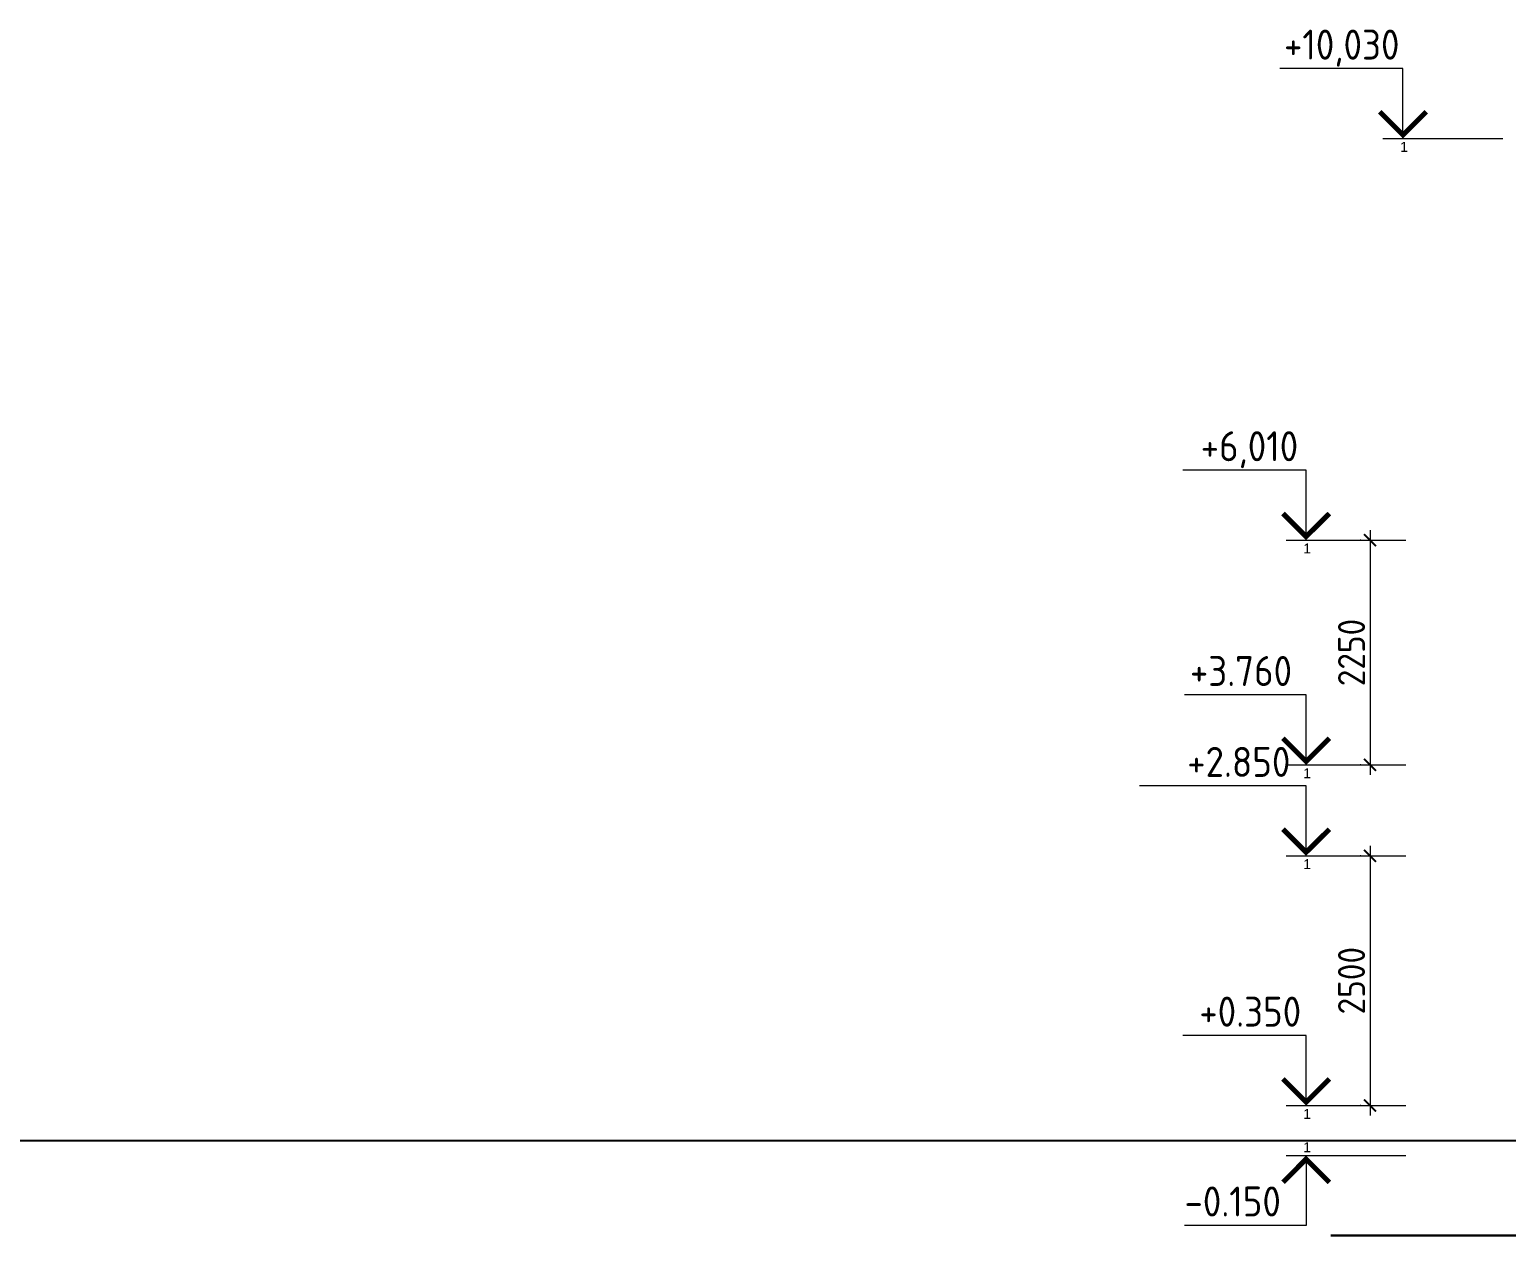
# Model space of a CAD drawing. Header units: millimetres. Extents: x 854812 to 1164625, y 589925 to 823301.
# Drawn here: x 1036101 to 1050892, y 755696 to 767767 of the extents above; entities that cross this region are included whole.
import ezdxf
from ezdxf.enums import TextEntityAlignment as Align

# ---------------------------------------------------------------- set-up
doc = ezdxf.new("R2010")
doc.units = ezdxf.units.MM
doc.layers.get('Defpoints').update_dxf_attribs({"color": 40})
for name, color, linetype, lineweight in [('АР_Текст_отметки высот', 95, 'Continuous', 9), ('размеры', 215, 'Continuous', 13), ('стены', 172, 'Continuous', 30)]:
    doc.layers.add(name, color=color, linetype=linetype, lineweight=lineweight)
doc.styles.add('GOST 2.304', font='isocpeur.ttf', dxfattribs={"width": 0.9})
doc.styles.get("Standard").update_dxf_attribs({"font": 'arial.ttf'})
doc.dimstyles.new('1', dxfattribs={"dimscale": 100, "dimtxt": 2.7, "dimasz": 1.2, "dimexe": 1, "dimexo": 1, "dimgap": 0.5, "dimtad": 1, "dimdec": 0, "dimzin": 0, "dimdsep": 46, "dimtxsty": 'GOST 2.304', "dimblk": 'ARCHTICK', "dimcen": 0.09, "dimdle": 1, "dimclrd": 256, "dimclre": 256, "dimclrt": 7, "dimadec": 0, "dimazin": 0, "dimtfac": 1, "dimtdec": 0, "dimtmove": 1, "dimatfit": 3, "dimldrblk": 'ARCHTICK', "dimfxl": 100, "dimtolj": 1, "dimtzin": 0, "dimlwd": 5, "dimlwe": 5, "dimarcsym": 1})

# ---------------------------------------------------------------- blocks, each defined once
blk = doc.blocks.new('*U361')
at = {"color": 7, "linetype": 'Continuous', "lineweight": 15}
for p, q in [((10, 0), (10, 7)), ((10, 7), (22.34, 7)), ((10, 0), (0, 0)), ((12, 0), (10, 0))]:
    blk.add_line(p, q, dxfattribs=at)
at = {"color": 7, "linetype": 'Continuous', "lineweight": 15, "const_width": 0.5}
blk.add_lwpolyline([(7.67, 2.67), (10, 0.35), (12.32, 2.67)], dxfattribs=at)
at = {"color": 7, "linetype": 'Continuous', "lineweight": 15, "style": 'GOST 2.304', "width": 0.9, "flags": 8}
blk.add_attdef('+OTM', text='', height=3, dxfattribs=at).set_placement((11.65, 7), align=Align.BOTTOM_LEFT)
at = {"layer": 'Defpoints', "color": 5, "linetype": 'Continuous', "flags": 8}
blk.add_attdef('M', text='', height=1, rotation=360, dxfattribs=at).set_placement((10, -0.33), align=Align.TOP_CENTER)
blk = doc.blocks.new('*U492')
at = {"color": 7, "linetype": 'Continuous', "lineweight": 15}
for p, q in [((10, 0), (10, 7)), ((10, 7), (26.68, 7)), ((10, 0), (0, 0)), ((12, 0), (10, 0))]:
    blk.add_line(p, q, dxfattribs=at)
at = {"color": 7, "linetype": 'Continuous', "lineweight": 15, "const_width": 0.5}
blk.add_lwpolyline([(7.67, 2.67), (10, 0.35), (12.32, 2.67)], dxfattribs=at)
at = {"color": 7, "linetype": 'Continuous', "lineweight": 15, "style": 'GOST 2.304', "width": 0.9, "flags": 8}
blk.add_attdef('+OTM', text='', height=3, dxfattribs=at).set_placement((11.65, 7), align=Align.BOTTOM_LEFT)
at = {"layer": 'Defpoints', "color": 5, "linetype": 'Continuous', "flags": 8}
blk.add_attdef('M', text='', height=1, rotation=360, dxfattribs=at).set_placement((10, -0.33), align=Align.TOP_CENTER)
blk = doc.blocks.new('*U424')
at = {"color": 7, "linetype": 'Continuous', "lineweight": 15}
for p, q in [((10, 0), (10, 7)), ((10, 7), (22.17, 7)), ((10, 0), (0, 0)), ((12, 0), (10, 0))]:
    blk.add_line(p, q, dxfattribs=at)
at = {"color": 7, "linetype": 'Continuous', "lineweight": 15, "const_width": 0.5}
blk.add_lwpolyline([(7.67, 2.67), (10, 0.35), (12.32, 2.67)], dxfattribs=at)
at = {"color": 7, "linetype": 'Continuous', "lineweight": 15, "style": 'GOST 2.304', "width": 0.9, "flags": 8}
blk.add_attdef('+OTM', text='', height=3, dxfattribs=at).set_placement((11.65, 7), align=Align.BOTTOM_LEFT)
at = {"layer": 'Defpoints', "color": 5, "linetype": 'Continuous', "flags": 8}
blk.add_attdef('M', text='', height=1, rotation=360, dxfattribs=at).set_placement((10, -0.33), align=Align.TOP_CENTER)
blk = doc.blocks.new('*U449')
at = {"color": 7, "linetype": 'Continuous', "lineweight": 15}
for p, q in [((-12, 0), (-10, 0)), ((-10, 0), (-10, -7)), ((-10, 0), (0, 0)), ((-10, -7), (-22.17, -7))]:
    blk.add_line(p, q, dxfattribs=at)
at = {"color": 7, "linetype": 'Continuous', "lineweight": 15, "const_width": 0.5}
blk.add_lwpolyline([(-7.67, -2.68), (-10, -0.35), (-12.32, -2.68)], dxfattribs=at)
at = {"color": 7, "linetype": 'Continuous', "lineweight": 15, "style": 'GOST 2.304', "width": 0.9, "flags": 8}
blk.add_attdef('+OTM', text='', height=3, rotation=360, dxfattribs=at).set_placement((-20.16, -7), align=Align.BOTTOM_LEFT)
at = {"layer": 'Defpoints', "color": 5, "linetype": 'Continuous', "flags": 8}
blk.add_attdef('M', text='', height=1, rotation=360, dxfattribs=at).set_placement((-9.9, 1.33), align=Align.TOP_CENTER)
blk = doc.blocks.new('_ArchTick')
at = {"color": 0, "linetype": 'ByBlock', "const_width": 0.15}
blk.add_lwpolyline([(-0.5, -0.5), (0.5, 0.5)], dxfattribs=at)
blk = doc.blocks.new('*D493')
at = {"layer": 'Defpoints', "color": 0, "lineweight": 50, "ltscale": 0.1}
for p in [(1049532, 762656, 0), (1049525, 760406), (1049532, 760406, 0)]:
    blk.add_point(p, dxfattribs=at)
at = {"layer": 'размеры', "lineweight": 5, "ltscale": 0.1}
for p, q in [((1049525, 762756), (1049525, 760306)), ((1049432, 762656), (1049425, 762656)), ((1049432, 760406), (1049425, 760406))]:
    blk.add_line(p, q, dxfattribs=at)
at = {"layer": 'размеры', "lineweight": 5, "ltscale": 0.1, "xscale": 120, "yscale": 120, "zscale": 120}
for p, rotation in [((1049525, 762656), 90), ((1049525, 760406), 270)]:
    blk.add_blockref('_ArchTick', p, dxfattribs=dict(at, rotation=rotation))
at = {"layer": 'размеры', "color": 7, "ltscale": 0.1, "insert": (1049340, 761531), "char_height": 270, "attachment_point": 5, "rotation": 90, "style": 'GOST 2.304'}
blk.add_mtext('\\A1;2250', dxfattribs=at)
blk = doc.blocks.new('*D494')
at = {"layer": 'Defpoints', "color": 0, "lineweight": 50, "ltscale": 0.1}
for p in [(1049532, 759496, 0), (1049525, 756996), (1049532, 756996, 0)]:
    blk.add_point(p, dxfattribs=at)
at = {"layer": 'размеры', "lineweight": 5, "ltscale": 0.1}
for p, q in [((1049525, 759596), (1049525, 756896)), ((1049432, 759496), (1049425, 759496)), ((1049432, 756996), (1049425, 756996))]:
    blk.add_line(p, q, dxfattribs=at)
at = {"layer": 'размеры', "lineweight": 5, "ltscale": 0.1, "xscale": 120, "yscale": 120, "zscale": 120}
for p, rotation in [((1049525, 759496), 90), ((1049525, 756996), 270)]:
    blk.add_blockref('_ArchTick', p, dxfattribs=dict(at, rotation=rotation))
at = {"layer": 'размеры', "color": 7, "ltscale": 0.1, "insert": (1049340, 758246), "char_height": 270, "attachment_point": 5, "rotation": 90, "style": 'GOST 2.304'}
blk.add_mtext('\\A1;2500', dxfattribs=at)

msp = doc.modelspace()

# ---------------------------------------------------------------- linework, layer by layer
at = {"layer": 'Defpoints', "ltscale": 0.1}
msp.add_line((901206.4, 756646, 0), (1117696.6, 756646, 0), dxfattribs=at)
at = {"layer": 'стены', "color": 7, "ltscale": 0.1}
msp.add_line((1072342.6, 755696, 0), (1049133.2, 755696, 0), dxfattribs=at)

# ---------------------------------------------------------------- block references
at = {"layer": 'АР_Текст_отметки высот', "color": 7}
ref = msp.add_blockref('*U361', (1050855, 766676), dxfattribs=dict(at, xscale=-100, yscale=100, zscale=100))
ref.add_attrib('+OTM', '+10,030', dxfattribs={"layer": '0', "color": 7, "linetype": 'Continuous', "lineweight": 15, "height": 300, "style": 'GOST 2.304', "width": 0.9, "flags": 8}).set_placement((1048663.8, 767376), align=Align.BOTTOM_LEFT)
ref.add_attrib('M', '1', dxfattribs={"layer": 'Defpoints', "color": 5, "linetype": 'Continuous', "height": 100, "flags": 8}).set_placement((1049865.4, 766642.6), align=Align.TOP_CENTER)
ref = msp.add_blockref('*U361', (1049885.4, 762656, 0), dxfattribs=dict(at, xscale=-100, yscale=100, zscale=100))
ref.add_attrib('+OTM', '+6,010', dxfattribs={"layer": '0', "color": 7, "linetype": 'Continuous', "lineweight": 15, "height": 300, "style": 'GOST 2.304', "width": 0.9, "flags": 8}).set_placement((1047829.2, 763356, 0), align=Align.BOTTOM_LEFT)
ref.add_attrib('M', '1', dxfattribs={"layer": 'Defpoints', "color": 5, "linetype": 'Continuous', "height": 100, "flags": 8}).set_placement((1048895.9, 762622.6, 0), align=Align.TOP_CENTER)
ref = msp.add_blockref('*U424', (1049885.4, 760406, 0), dxfattribs=dict(at, xscale=-100, yscale=100, zscale=100))
ref.add_attrib('+OTM', '+3.760', dxfattribs={"layer": '0', "color": 7, "linetype": 'Continuous', "lineweight": 15, "height": 300, "style": 'GOST 2.304', "width": 0.9, "flags": 8}).set_placement((1047721.2, 761106, 0), align=Align.BOTTOM_LEFT)
ref.add_attrib('M', '1', dxfattribs={"layer": 'Defpoints', "color": 5, "linetype": 'Continuous', "height": 100, "flags": 8}).set_placement((1048895.9, 760372.6, 0), align=Align.TOP_CENTER)
ref = msp.add_blockref('*U492', (1049885.4, 759496, 0), dxfattribs=dict(at, xscale=-100, yscale=100, zscale=100))
ref.add_attrib('+OTM', '+2.850', dxfattribs={"layer": '0', "color": 7, "linetype": 'Continuous', "lineweight": 15, "height": 300, "style": 'GOST 2.304', "width": 0.9, "flags": 8}).set_placement((1047694.2, 760196, 0), align=Align.BOTTOM_LEFT)
ref.add_attrib('M', '1', dxfattribs={"layer": 'Defpoints', "color": 5, "linetype": 'Continuous', "height": 100, "flags": 8}).set_placement((1048895.9, 759462.6, 0), align=Align.TOP_CENTER)
ref = msp.add_blockref('*U361', (1049885.4, 756996, 0), dxfattribs=dict(at, xscale=-100, yscale=100, zscale=100))
ref.add_attrib('+OTM', '+0.350', dxfattribs={"layer": '0', "color": 7, "linetype": 'Continuous', "lineweight": 15, "height": 300, "style": 'GOST 2.304', "width": 0.9, "flags": 8}).set_placement((1047815.7, 757696, 0), align=Align.BOTTOM_LEFT)
ref.add_attrib('M', '1', dxfattribs={"layer": 'Defpoints', "color": 5, "linetype": 'Continuous', "height": 100, "flags": 8}).set_placement((1048895.9, 756962.6, 0), align=Align.TOP_CENTER)
ref = msp.add_blockref('*U449', (1049885.4, 756496, 0), dxfattribs=dict(at, xscale=100, yscale=100, zscale=100))
ref.add_attrib('+OTM', '-0.150', dxfattribs={"layer": '0', "color": 7, "linetype": 'Continuous', "lineweight": 15, "height": 300, "rotation": 360, "style": 'GOST 2.304', "width": 0.9, "flags": 8}).set_placement((1047667.2, 755796, 0), align=Align.BOTTOM_LEFT)
ref.add_attrib('M', '1', dxfattribs={"layer": 'Defpoints', "color": 5, "linetype": 'Continuous', "height": 100, "rotation": 360, "flags": 8}).set_placement((1048895.9, 756628.9, 0), align=Align.TOP_CENTER)

# ---------------------------------------------------------------- dimensions: what is measured, and where the dimension line sits
at = {"layer": 'размеры', "ltscale": 0.1}
for base, p1, p2, picture, middle in [((1049525, 760406), (1049532.3, 762656, 0), (1049532.3, 760406, 0), '*D493', (1049340, 761531)), ((1049525, 756996), (1049532.3, 759496, 0), (1049532.3, 756996, 0), '*D494', (1049340, 758246))]:
    dim = msp.add_linear_dim(base=base, p1=p1, p2=p2, angle=90, dimstyle='1', dxfattribs=at)
    dim.commit()
    dim.dimension.update_dxf_attribs({"geometry": picture, "text_midpoint": middle})

doc.saveas('drawing.dxf')
